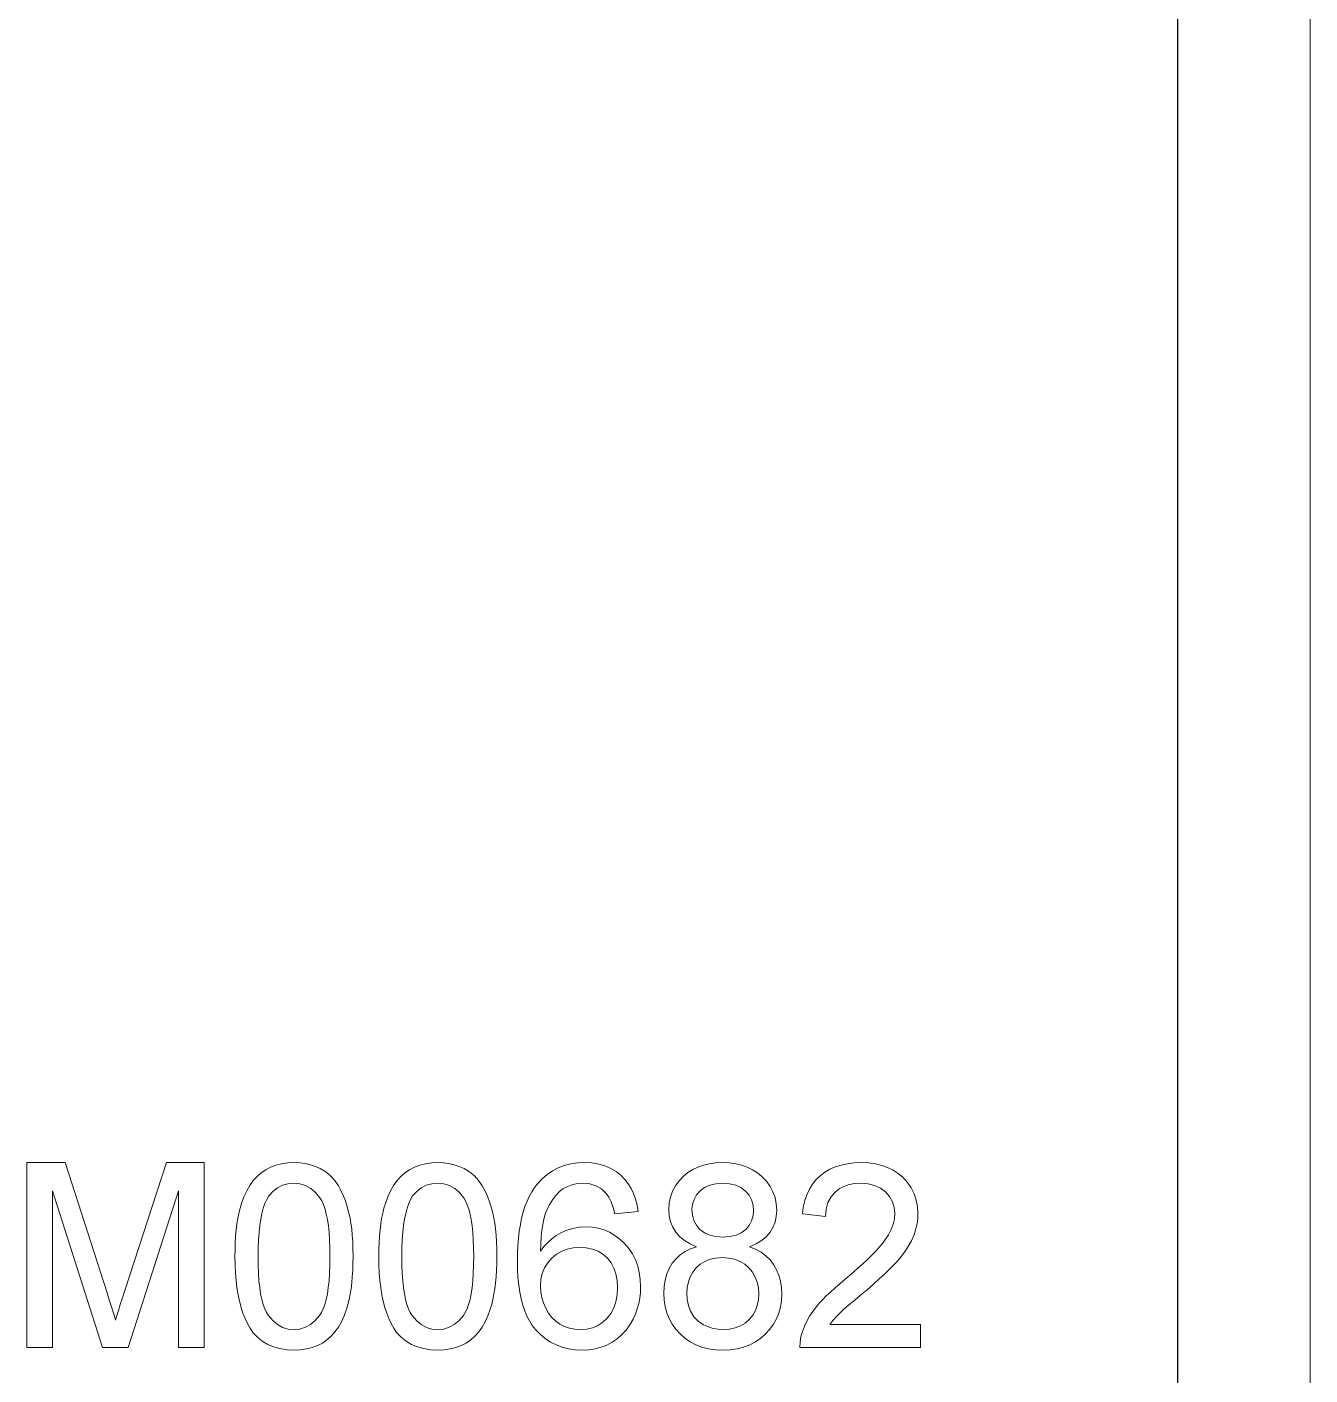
# Model space of a CAD drawing. Extents: x 0 to 297, y 0 to 420.
# Drawn here: x 248.4 to 297, y 43.3 to 94.3 of the extents above; entities that cross this region are included whole.
import ezdxf

# ---------------------------------------------------------------- set-up
doc = ezdxf.new("R2010")
doc.units = 0

msp = doc.modelspace()

# ---------------------------------------------------------------- linework, layer by layer
at = {"color": 7, "lineweight": 13}
msp.add_line((297, 0), (297, 420), dxfattribs=at)
at = {"color": 7, "lineweight": 30}
msp.add_line((292, 5), (292, 415), dxfattribs=at)
at = {"color": 7, "lineweight": 13}
for points in [[(248.418, 44.356), (248.418, 51.356), (249.862, 51.356), (251.451, 46.43), (251.535, 46.168), (251.608, 45.934), (251.672, 45.728), (251.727, 45.549), (251.772, 45.398), (251.822, 45.565), (251.882, 45.759), (251.952, 45.983), (252.031, 46.235), (252.121, 46.515), (253.697, 51.356), (255.126, 51.356), (255.126, 44.356), (254.154, 44.356), (254.154, 50.287), (252.252, 44.356), (251.278, 44.356), (249.39, 50.287), (249.39, 44.356)], [(256.293, 47.805), (256.296, 48.073), (256.305, 48.33), (256.32, 48.576), (256.342, 48.811), (256.37, 49.034), (256.404, 49.246), (256.444, 49.446), (256.491, 49.636), (256.543, 49.814), (256.634, 50.061), (256.737, 50.287), (256.855, 50.491), (256.985, 50.674), (257.129, 50.834), (257.287, 50.973), (257.458, 51.09), (257.644, 51.186), (257.844, 51.26), (258.058, 51.314), (258.286, 51.346), (258.529, 51.356), (258.745, 51.347), (258.952, 51.32), (259.151, 51.275), (259.341, 51.212), (259.521, 51.132), (259.73, 51.007), (259.914, 50.857), (260.074, 50.682), (260.21, 50.482), (260.305, 50.305), (260.392, 50.113), (260.473, 49.906), (260.545, 49.685), (260.611, 49.448), (260.652, 49.266), (260.686, 49.066), (260.715, 48.848), (260.737, 48.613), (260.752, 48.361), (260.762, 48.092), (260.765, 47.805), (260.762, 47.538), (260.753, 47.283), (260.737, 47.039), (260.716, 46.806), (260.688, 46.584), (260.655, 46.373), (260.615, 46.173), (260.569, 45.984), (260.517, 45.806), (260.428, 45.559), (260.325, 45.333), (260.208, 45.128), (260.078, 44.946), (259.934, 44.784), (259.776, 44.645), (259.604, 44.527), (259.418, 44.431), (259.217, 44.356), (259.002, 44.302), (258.773, 44.27), (258.529, 44.259), (258.254, 44.273), (257.997, 44.314), (257.757, 44.382), (257.534, 44.478), (257.329, 44.602), (257.142, 44.752), (256.972, 44.931), (256.863, 45.091), (256.764, 45.265), (256.675, 45.454), (256.594, 45.658), (256.524, 45.876), (256.462, 46.108), (256.411, 46.355), (256.368, 46.616), (256.335, 46.891), (256.312, 47.181), (256.297, 47.486)], [(261.737, 47.805), (261.74, 48.073), (261.749, 48.33), (261.765, 48.576), (261.787, 48.811), (261.814, 49.034), (261.848, 49.246), (261.889, 49.446), (261.935, 49.636), (261.988, 49.814), (262.078, 50.061), (262.182, 50.287), (262.299, 50.491), (262.43, 50.674), (262.574, 50.834), (262.731, 50.973), (262.903, 51.09), (263.088, 51.186), (263.288, 51.26), (263.502, 51.314), (263.731, 51.346), (263.973, 51.356), (264.189, 51.347), (264.397, 51.32), (264.595, 51.275), (264.785, 51.212), (264.966, 51.132), (265.174, 51.007), (265.359, 50.857), (265.518, 50.682), (265.654, 50.482), (265.749, 50.305), (265.837, 50.113), (265.917, 49.906), (265.99, 49.685), (266.055, 49.448), (266.096, 49.266), (266.131, 49.066), (266.159, 48.848), (266.181, 48.613), (266.197, 48.361), (266.206, 48.092), (266.209, 47.805), (266.206, 47.538), (266.197, 47.283), (266.182, 47.039), (266.16, 46.806), (266.133, 46.584), (266.099, 46.373), (266.06, 46.173), (266.014, 45.984), (265.962, 45.806), (265.872, 45.559), (265.769, 45.333), (265.653, 45.128), (265.522, 44.946), (265.378, 44.784), (265.22, 44.645), (265.049, 44.527), (264.862, 44.431), (264.662, 44.356), (264.447, 44.302), (264.217, 44.27), (263.973, 44.259), (263.698, 44.273), (263.441, 44.314), (263.201, 44.382), (262.979, 44.478), (262.774, 44.602), (262.586, 44.752), (262.416, 44.931), (262.308, 45.091), (262.209, 45.265), (262.119, 45.454), (262.039, 45.658), (261.968, 45.876), (261.907, 46.108), (261.855, 46.355), (261.813, 46.616), (261.78, 46.891), (261.756, 47.181), (261.742, 47.486)], [(271.557, 49.509), (270.682, 49.412), (270.618, 49.661), (270.542, 49.874), (270.454, 50.05), (270.353, 50.19), (270.167, 50.36), (269.96, 50.481), (269.732, 50.554), (269.484, 50.579), (269.28, 50.565), (269.083, 50.525), (268.891, 50.459), (268.707, 50.366), (268.567, 50.246), (268.437, 50.106), (268.318, 49.945), (268.208, 49.765), (268.108, 49.564), (268.045, 49.403), (267.991, 49.221), (267.947, 49.019), (267.912, 48.795), (267.886, 48.551), (267.869, 48.286), (267.862, 48.001), (267.993, 48.179), (268.135, 48.338), (268.287, 48.477), (268.451, 48.597), (268.626, 48.698), (268.855, 48.798), (269.088, 48.869), (269.328, 48.912), (269.573, 48.926), (269.815, 48.913), (270.046, 48.874), (270.267, 48.809), (270.478, 48.719), (270.678, 48.603), (270.867, 48.46), (271.046, 48.292), (271.207, 48.104), (271.344, 47.9), (271.455, 47.681), (271.542, 47.447), (271.604, 47.198), (271.641, 46.934), (271.654, 46.655), (271.646, 46.438), (271.622, 46.226), (271.582, 46.019), (271.526, 45.817), (271.454, 45.62), (271.367, 45.429), (271.243, 45.213), (271.103, 45.018), (270.945, 44.844), (270.77, 44.692), (270.578, 44.561), (270.372, 44.452), (270.156, 44.368), (269.928, 44.307), (269.69, 44.271), (269.44, 44.259), (269.176, 44.271), (268.923, 44.308), (268.683, 44.369), (268.456, 44.455), (268.241, 44.566), (268.039, 44.7), (267.849, 44.86), (267.671, 45.044), (267.553, 45.195), (267.445, 45.363), (267.349, 45.547), (267.264, 45.749), (267.191, 45.967), (267.128, 46.202), (267.078, 46.454), (267.038, 46.723), (267.01, 47.008), (266.993, 47.311), (266.987, 47.63), (266.992, 47.933), (267.005, 48.224), (267.028, 48.501), (267.059, 48.766), (267.1, 49.017), (267.149, 49.255), (267.208, 49.481), (267.275, 49.693), (267.352, 49.893), (267.437, 50.079), (267.532, 50.253), (267.636, 50.413), (267.748, 50.56), (267.922, 50.747), (268.11, 50.909), (268.312, 51.045), (268.529, 51.157), (268.76, 51.244), (269.005, 51.307), (269.265, 51.344), (269.539, 51.356), (269.81, 51.343), (270.065, 51.302), (270.302, 51.234), (270.523, 51.138), (270.727, 51.016), (270.914, 50.866), (271.058, 50.718), (271.185, 50.555), (271.295, 50.376), (271.386, 50.182), (271.461, 49.973), (271.517, 49.749)], [(273.774, 48.172), (273.524, 48.279), (273.309, 48.406), (273.128, 48.554), (272.981, 48.723), (272.868, 48.911), (272.788, 49.116), (272.739, 49.339), (272.723, 49.579), (272.739, 49.823), (272.785, 50.054), (272.862, 50.271), (272.97, 50.475), (273.108, 50.666), (273.278, 50.844), (273.444, 50.98), (273.624, 51.095), (273.82, 51.189), (274.031, 51.262), (274.257, 51.315), (274.497, 51.346), (274.753, 51.356), (275.01, 51.346), (275.252, 51.314), (275.479, 51.26), (275.692, 51.185), (275.89, 51.089), (276.074, 50.971), (276.242, 50.832), (276.415, 50.651), (276.556, 50.457), (276.665, 50.251), (276.744, 50.032), (276.791, 49.799), (276.807, 49.555), (276.791, 49.323), (276.743, 49.106), (276.663, 48.905), (276.552, 48.72), (276.408, 48.553), (276.232, 48.406), (276.022, 48.279), (275.78, 48.172), (276.007, 48.078), (276.212, 47.963), (276.393, 47.828), (276.553, 47.672), (276.689, 47.495), (276.801, 47.3), (276.889, 47.092), (276.951, 46.868), (276.988, 46.631), (277.001, 46.378), (276.988, 46.128), (276.951, 45.889), (276.888, 45.661), (276.8, 45.446), (276.687, 45.242), (276.548, 45.05), (276.385, 44.87), (276.201, 44.708), (276.001, 44.571), (275.786, 44.459), (275.554, 44.371), (275.307, 44.309), (275.044, 44.272), (274.765, 44.259), (274.486, 44.272), (274.223, 44.309), (273.975, 44.372), (273.744, 44.459), (273.528, 44.572), (273.329, 44.709), (273.145, 44.872), (272.981, 45.053), (272.843, 45.247), (272.73, 45.453), (272.642, 45.672), (272.579, 45.903), (272.541, 46.147), (272.529, 46.403), (272.542, 46.667), (272.581, 46.913), (272.645, 47.141), (272.736, 47.352), (272.852, 47.545), (272.993, 47.717), (273.155, 47.866), (273.34, 47.992), (273.546, 48.094)], [(282.251, 45.231), (282.251, 44.356), (277.682, 44.356), (277.688, 44.565), (277.72, 44.77), (277.777, 44.969), (277.852, 45.161), (277.943, 45.352), (278.051, 45.54), (278.174, 45.726), (278.313, 45.91), (278.426, 46.043), (278.553, 46.181), (278.695, 46.324), (278.85, 46.471), (279.021, 46.623), (279.205, 46.78), (279.404, 46.942), (279.644, 47.149), (279.865, 47.345), (280.068, 47.531), (280.253, 47.705), (280.419, 47.869), (280.567, 48.022), (280.697, 48.165), (280.808, 48.297), (280.901, 48.418), (281.037, 48.624), (281.143, 48.829), (281.218, 49.03), (281.264, 49.229), (281.279, 49.426), (281.256, 49.659), (281.19, 49.874), (281.078, 50.069), (280.922, 50.245), (280.73, 50.391), (280.511, 50.495), (280.265, 50.558), (279.992, 50.579), (279.759, 50.565), (279.546, 50.525), (279.352, 50.458), (279.177, 50.364), (279.022, 50.244), (278.863, 50.06), (278.748, 49.844), (278.678, 49.595), (278.654, 49.315), (277.779, 49.412), (277.814, 49.674), (277.87, 49.918), (277.946, 50.143), (278.042, 50.349), (278.158, 50.538), (278.293, 50.707), (278.449, 50.859), (278.624, 50.991), (278.814, 51.103), (279.021, 51.194), (279.244, 51.265), (279.483, 51.316), (279.738, 51.346), (280.01, 51.356), (280.285, 51.345), (280.542, 51.311), (280.783, 51.254), (281.007, 51.175), (281.214, 51.073), (281.404, 50.948), (281.577, 50.8), (281.753, 50.608), (281.898, 50.4), (282.01, 50.178), (282.09, 49.941), (282.138, 49.689), (282.154, 49.423), (282.144, 49.215), (282.115, 49.008), (282.066, 48.804), (281.997, 48.601), (281.906, 48.397), (281.789, 48.187), (281.646, 47.972), (281.478, 47.752), (281.363, 47.617), (281.227, 47.471), (281.07, 47.311), (280.891, 47.138), (280.69, 46.952), (280.468, 46.754), (280.225, 46.542), (279.984, 46.343), (279.773, 46.166), (279.591, 46.012), (279.438, 45.88), (279.314, 45.771), (279.22, 45.685), (279.068, 45.534), (278.936, 45.383), (278.822, 45.231)], [(257.168, 47.808), (257.172, 47.477), (257.183, 47.169), (257.203, 46.886), (257.23, 46.626), (257.266, 46.389), (257.309, 46.177), (257.36, 45.988), (257.419, 45.823), (257.486, 45.682), (257.56, 45.565), (257.725, 45.375), (257.904, 45.227), (258.097, 45.121), (258.306, 45.058), (258.529, 45.037), (258.752, 45.058), (258.96, 45.122), (259.154, 45.228), (259.333, 45.376), (259.497, 45.567), (259.572, 45.685), (259.639, 45.826), (259.697, 45.991), (259.749, 46.18), (259.792, 46.392), (259.827, 46.628), (259.855, 46.888), (259.874, 47.171), (259.886, 47.477), (259.89, 47.808), (259.886, 48.131), (259.875, 48.431), (259.856, 48.709), (259.829, 48.965), (259.795, 49.198), (259.753, 49.409), (259.703, 49.598), (259.646, 49.764), (259.582, 49.907), (259.509, 50.029), (259.348, 50.227), (259.168, 50.381), (258.97, 50.491), (258.754, 50.557), (258.52, 50.579), (258.298, 50.559), (258.092, 50.501), (257.903, 50.404), (257.731, 50.268), (257.575, 50.094), (257.497, 49.96), (257.428, 49.804), (257.367, 49.628), (257.314, 49.431), (257.269, 49.213), (257.233, 48.973), (257.204, 48.713), (257.184, 48.432), (257.172, 48.131)], [(262.612, 47.808), (262.616, 47.477), (262.628, 47.169), (262.647, 46.886), (262.675, 46.626), (262.71, 46.389), (262.753, 46.177), (262.805, 45.988), (262.863, 45.823), (262.93, 45.682), (263.005, 45.565), (263.169, 45.375), (263.348, 45.227), (263.542, 45.121), (263.75, 45.058), (263.973, 45.037), (264.196, 45.058), (264.405, 45.122), (264.598, 45.228), (264.777, 45.376), (264.942, 45.567), (265.016, 45.685), (265.083, 45.826), (265.142, 45.991), (265.193, 46.18), (265.236, 46.392), (265.271, 46.628), (265.299, 46.888), (265.319, 47.171), (265.33, 47.477), (265.334, 47.808), (265.331, 48.131), (265.319, 48.431), (265.3, 48.709), (265.273, 48.965), (265.239, 49.198), (265.197, 49.409), (265.148, 49.598), (265.091, 49.764), (265.026, 49.907), (264.954, 50.029), (264.792, 50.227), (264.613, 50.381), (264.415, 50.491), (264.199, 50.557), (263.964, 50.579), (263.742, 50.559), (263.537, 50.501), (263.348, 50.404), (263.175, 50.268), (263.019, 50.094), (262.942, 49.96), (262.873, 49.804), (262.812, 49.628), (262.759, 49.431), (262.714, 49.213), (262.677, 48.973), (262.649, 48.713), (262.628, 48.432), (262.616, 48.131)], [(273.598, 49.585), (273.617, 49.365), (273.674, 49.165), (273.769, 48.987), (273.901, 48.83), (274.069, 48.702), (274.271, 48.61), (274.506, 48.555), (274.774, 48.537), (275.037, 48.555), (275.267, 48.61), (275.465, 48.701), (275.632, 48.828), (275.763, 48.981), (275.857, 49.151), (275.913, 49.337), (275.932, 49.54), (275.912, 49.751), (275.854, 49.945), (275.757, 50.121), (275.622, 50.279), (275.452, 50.41), (275.253, 50.504), (275.023, 50.56), (274.765, 50.579), (274.504, 50.56), (274.274, 50.505), (274.075, 50.414), (273.906, 50.285), (273.771, 50.132), (273.675, 49.964), (273.617, 49.782)], [(267.862, 46.674), (267.875, 46.46), (267.912, 46.251), (267.974, 46.046), (268.062, 45.846), (268.17, 45.66), (268.295, 45.497), (268.437, 45.359), (268.596, 45.244), (268.77, 45.153), (268.957, 45.089), (269.159, 45.05), (269.374, 45.037), (269.614, 45.054), (269.836, 45.105), (270.039, 45.191), (270.223, 45.311), (270.388, 45.465), (270.529, 45.648), (270.638, 45.856), (270.716, 46.088), (270.763, 46.346), (270.779, 46.627), (270.763, 46.898), (270.717, 47.145), (270.64, 47.367), (270.532, 47.566), (270.394, 47.741), (270.228, 47.887), (270.04, 48.001), (269.829, 48.083), (269.595, 48.132), (269.339, 48.148), (269.099, 48.132), (268.875, 48.083), (268.666, 48.001), (268.471, 47.887), (268.292, 47.741), (268.137, 47.568), (268.017, 47.375), (267.931, 47.162), (267.879, 46.928)], [(273.404, 46.412), (273.42, 46.179), (273.467, 45.952), (273.546, 45.729), (273.664, 45.525), (273.829, 45.355), (274.04, 45.218), (274.218, 45.139), (274.4, 45.082), (274.584, 45.048), (274.772, 45.037), (275.016, 45.052), (275.237, 45.098), (275.436, 45.174), (275.613, 45.28), (275.767, 45.417), (275.897, 45.578), (275.997, 45.755), (276.069, 45.948), (276.112, 46.158), (276.126, 46.384), (276.111, 46.614), (276.067, 46.828), (275.993, 47.025), (275.889, 47.205), (275.756, 47.369), (275.597, 47.51), (275.417, 47.619), (275.214, 47.697), (274.99, 47.744), (274.744, 47.759), (274.503, 47.744), (274.285, 47.698), (274.088, 47.62), (273.913, 47.513), (273.76, 47.374), (273.632, 47.212), (273.532, 47.035), (273.461, 46.843), (273.418, 46.635)]]:
    msp.add_lwpolyline(points, close=True, dxfattribs=at)

doc.saveas('drawing.dxf')
